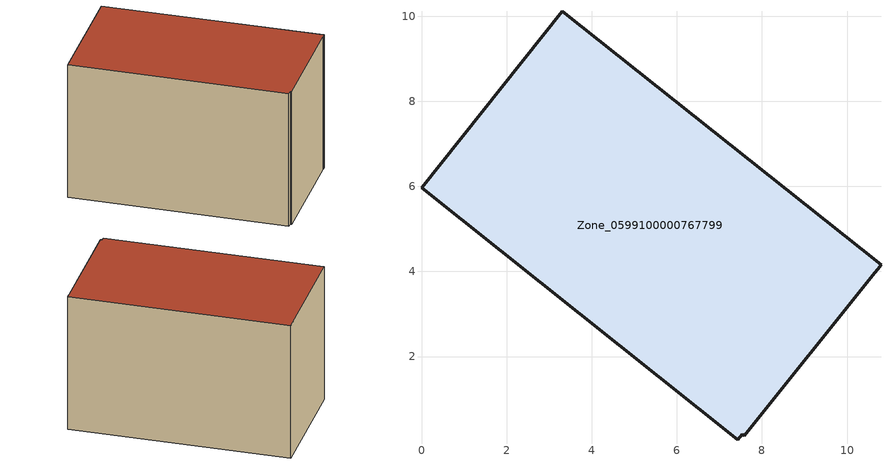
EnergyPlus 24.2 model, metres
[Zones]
Zone_0599100000767799
 floor ground (C_G): 7.59,0.13 7.54,0.18 7.43,0.04 0,5.97 3.31,10.12 10.8,4.15 10.72,4.05 10.65,3.98 z0.29
 wall outside (C_F): 10.8,4.15 3.31,10.12 0,5.97 7.43,0.04 7.54,0.18 7.59,0.13 10.65,3.98 10.72,4.05 10.8,4.15 z0.29:6.52
 roof outside (C_R): 7.54,0.18 7.59,0.13 10.65,3.98 10.72,4.05 10.8,4.15 3.31,10.12 0,5.97 7.43,0.04 z6.52
[BUILDING]
Pand.0599100000767799: North Axis=0; Terrain=City; Loads Convergence Tolerance Value=0.04; Temperature Convergence Tolerance Value=0.4; Solar Distribution=FullExterior; Maximum Number of Warmup Days=25; Minimum Number of Warmup Days=1
[Site:Location]
Rotterdam.The.Hague.AP_ZH_NLD Design_Conditions: Latitude=51.96; Longitude=4.45; Time Zone=1; Elevation=-4.5
[SITE:GROUNDTEMPERATURE:BUILDINGSURFACE]
18, 18, 18, 18, 18, 18, 18, 18, 18, 18, 18, 18
[MATERIAL] Thermal Absorptance=0.9; Solar Absorptance=0.7; Visible Absorptance=0.7
Name | Roughness | Thickness | Conductivity | Density | Specific Heat
G.TC.2006-2014 | MediumSmooth | 0.15 | 0.06 | 540 | 1210
F.TC.2006-2014 | Rough | 0.3 | 0.12 | 1920 | 840
R.TC.2006-2014 | MediumRough | 0.2 | 0.08 | 1500 | 1000
[CONSTRUCTION]
C_G: G.TC.2006-2014
C_F: F.TC.2006-2014
C_R: R.TC.2006-2014
[ZONE]
Zone_0599100000767799: Type=1; Multiplier=1; Ceiling Height=Autocalculate; Volume=Autocalculate; Floor Area=autocalculate; Part of Total Floor Area=Yes
[ZONEINFILTRATION:DESIGNFLOWRATE]
Infil_Zone_0599100000767799: Zone or ZoneList or Space or SpaceList=Zone_0599100000767799; Schedule=AlwaysOn; Design Flow Rate Calculation Method=Flow/Area; Flow Rate per Floor Area=0.0015; Constant Term Coefficient=1; Temperature Term Coefficient=0; Velocity Term Coefficient=0; Velocity Squared Term Coefficient=0
[HVACTEMPLATE:ZONE:IDEALLOADSAIRSYSTEM]
Zone_0599100000767799: Maximum Heating Supply Air Temperature=50; Minimum Cooling Supply Air Temperature=13; Maximum Heating Supply Air Humidity Ratio=0.0156; Minimum Cooling Supply Air Humidity Ratio=0.0077; Heating Limit=NoLimit; Cooling Limit=NoLimit; Dehumidification Control Type=ConstantSensibleHeatRatio; Cooling Sensible Heat Ratio=0.7; Dehumidification Setpoint=60; Humidification Control Type=None; Humidification Setpoint=30; Outdoor Air Method=None; Outdoor Air Flow Rate per Person=0.00944; Outdoor Air Flow Rate per Zone Floor Area=0; Outdoor Air Flow Rate per Zone=0; Demand Controlled Ventilation Type=None; Outdoor Air Economizer Type=NoEconomizer; Heat Recovery Type=None; Sensible Heat Recovery Effectiveness=0.7; Latent Heat Recovery Effectiveness=0.65
[ZONECONTROL:THERMOSTAT]
ThermostatControl_Zone_0599100000767799: Zone or ZoneList=Zone_0599100000767799; Control Type Schedule=DualSetpointControlType; Control 1=Thermostat_Zone_0599100000767799; Temperature Difference Between Cutout And Setpoint=0
[THERMOSTATSETPOINT:DUALSETPOINT]
Thermostat_Zone_0599100000767799: Heating Setpoint Temperature Schedule=HeatingSetpoint_Zone_0599100000767799; Cooling Setpoint Temperature Schedule=CoolingSetpoint_Zone_0599100000767799
[SCHEDULE:COMPACT]
HeatingSetpoint_Zone_0599100000767799: Through: 12/31, For: AllDays, Until: 24:00, 21
CoolingSetpoint_Zone_0599100000767799: Through: 12/31, For: AllDays, Until: 24:00, 24
DualSetpointControlType: Through: 12/31, For: AllDays, Until: 24:00, 4
AlwaysOn: Through: 12/31, For: AllDays, Until: 24:00, 1
